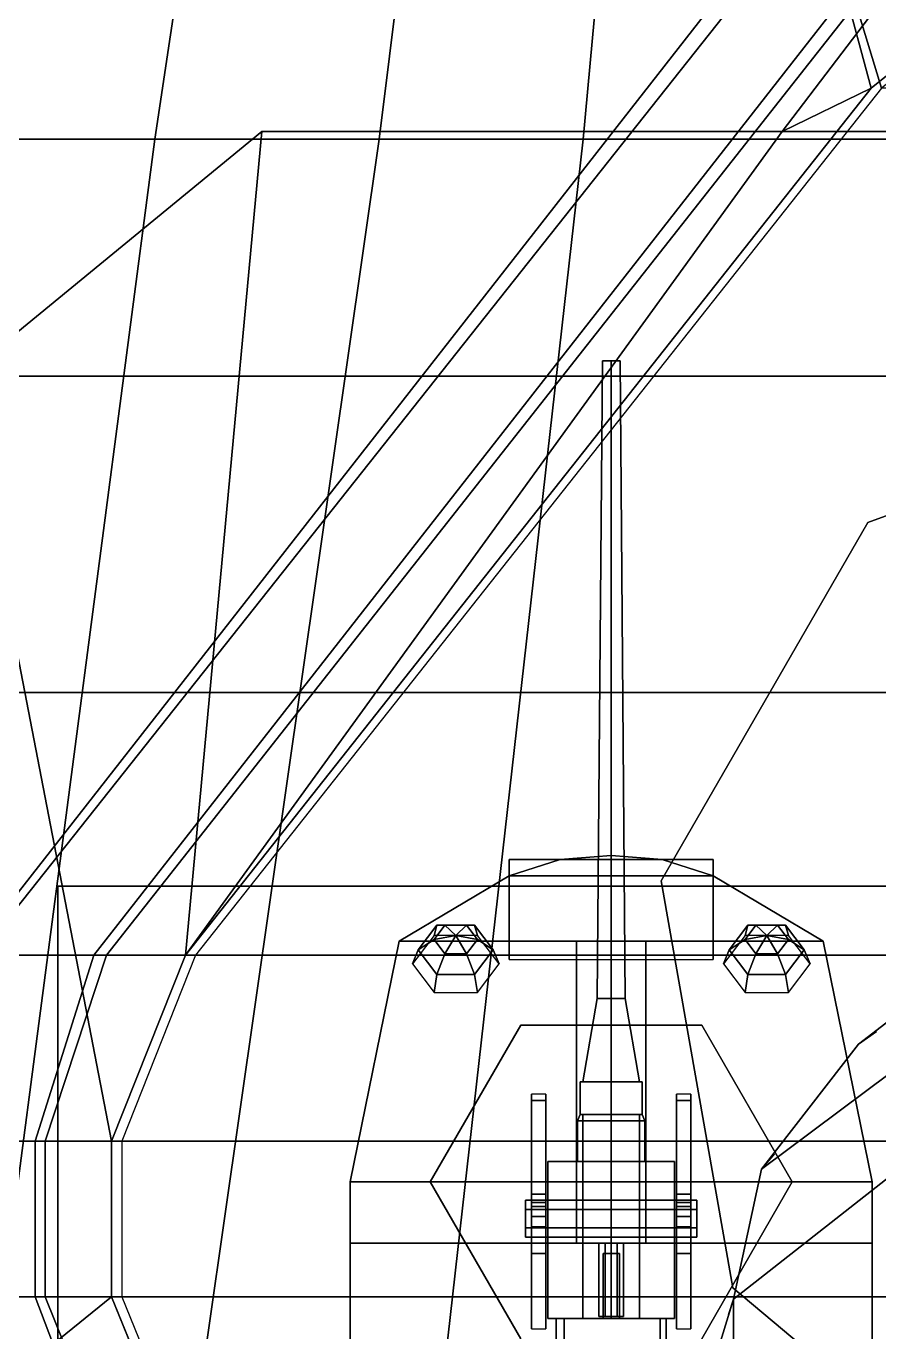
# Model space of a CAD drawing. Header units: millimetres. Extents: x -15 to 15, y -108 to 101.
# Drawn here: x -4.82 to -1.48, y 44.99 to 50.11 of the extents above; entities that cross this region are included whole.
import ezdxf

# ---------------------------------------------------------------- set-up
doc = ezdxf.new("R2010")
doc.units = ezdxf.units.MM
for name, color, linetype in [('barrel', 1, 'Continuous'), ('citadelle', 3, 'Continuous'), ('platforms', 6, 'Continuous'), ('railings', 6, 'Continuous'), ('railings_mirrored', 6, 'Continuous'), ('sleeve', 5, 'Continuous'), ('superstructure', 4, 'Continuous'), ('turret', 2, 'Continuous')]:
    doc.layers.add(name, color=color, linetype=linetype)

msp = doc.modelspace()

# ---------------------------------------------------------------- linework, layer by layer
for points in [[(-5.48, 55.53, -8.23), (-4.55, 55.53, -8.76), (-5.47, 49.67, -8.76), (-6.51, 49.67, -8.23)], [(-4.55, 55.53, -8.76), (-3.44, 55.53, -9.13), (-4.32, 49.67, -9.13), (-5.47, 49.67, -8.76)], [(-3.44, 55.53, -9.13), (-2.71, 55.53, -9.3), (-3.44, 49.67, -9.3), (-4.32, 49.67, -9.13)], [(-2.71, 55.53, -9.3), (-2.1, 55.53, -9.42), (-2.64, 49.67, -9.42), (-3.44, 49.67, -9.3)], [(-2.1, 55.53, -9.42), (-1.03, 55.53, -9.51), (-1.03, 49.67, -9.51), (-2.64, 49.67, -9.42)], [(-5.47, 49.67, -8.76), (-4.32, 49.67, -9.13), (-5.1, 43.74, -9.13), (-6.47, 43.74, -8.76)], [(-4.32, 49.67, -9.13), (-3.44, 49.67, -9.3), (-4.29, 43.74, -9.3), (-5.1, 43.74, -9.13)], [(-3.44, 49.67, -9.3), (-2.64, 49.67, -9.42), (-3.31, 43.74, -9.42), (-4.29, 43.74, -9.3)], [(-2.64, 49.67, -9.42), (-1.03, 49.67, -9.51), (-1.23, 43.74, -9.51), (-3.31, 43.74, -9.42)]]:
    msp.add_3dface(points)
at = {"layer": 'barrel'}
for points in [[(-2.5854, 46.3, 17.218), (-2.53, 46.3, 17.25), (-2.53, 48.8, 17.226), (-2.5646, 48.8, 17.206)], [(-2.5854, 46.3, 17.154), (-2.5854, 46.3, 17.218), (-2.5646, 48.8, 17.206), (-2.5646, 48.8, 17.166)], [(-2.53, 46.3, 17.122), (-2.5854, 46.3, 17.154), (-2.5646, 48.8, 17.166), (-2.53, 48.8, 17.146)], [(-2.5646, 48.8, 17.166), (-2.4954, 48.8, 17.206), (-2.4954, 48.8, 17.166), (-2.53, 48.8, 17.146)], [(-2.5646, 48.8, 17.206), (-2.53, 48.8, 17.226), (-2.4954, 48.8, 17.206), (-2.5646, 48.8, 17.166)], [(-2.53, 46.3, 17.25), (-2.4746, 46.3, 17.218), (-2.4954, 48.8, 17.206), (-2.53, 48.8, 17.226)], [(-2.4746, 46.3, 17.154), (-2.53, 46.3, 17.122), (-2.53, 48.8, 17.146), (-2.4954, 48.8, 17.166)], [(-2.4746, 46.3, 17.218), (-2.4746, 46.3, 17.154), (-2.4954, 48.8, 17.166), (-2.4954, 48.8, 17.206)], [(-2.5854, 46.3, 17.154), (-2.53, 46.3, 17.122), (-2.53, 45.972, 17.058), (-2.6409, 45.972, 17.122)], [(-2.5854, 46.3, 17.218), (-2.5854, 46.3, 17.154), (-2.6409, 45.972, 17.122), (-2.6409, 45.972, 17.25)], [(-2.53, 46.3, 17.25), (-2.5854, 46.3, 17.218), (-2.6409, 45.972, 17.25), (-2.53, 45.972, 17.314)], [(-2.4746, 46.3, 17.218), (-2.53, 46.3, 17.25), (-2.53, 45.972, 17.314), (-2.4191, 45.972, 17.25)], [(-2.53, 46.3, 17.122), (-2.4746, 46.3, 17.154), (-2.4191, 45.972, 17.122), (-2.53, 45.972, 17.058)], [(-2.4746, 46.3, 17.154), (-2.4746, 46.3, 17.218), (-2.4191, 45.972, 17.25), (-2.4191, 45.972, 17.122)], [(-2.6409, 45.844, 17.122), (-2.53, 45.844, 17.058), (-2.53, 45.044, 17.058), (-2.6409, 45.044, 17.122)], [(-2.6409, 45.844, 17.25), (-2.6409, 45.844, 17.122), (-2.6409, 45.044, 17.122), (-2.6409, 45.044, 17.25)], [(-2.53, 45.844, 17.314), (-2.6409, 45.844, 17.25), (-2.6409, 45.044, 17.25), (-2.53, 45.044, 17.314)], [(-2.53, 45.844, 17.058), (-2.4191, 45.844, 17.122), (-2.4191, 45.044, 17.122), (-2.53, 45.044, 17.058)], [(-2.4191, 45.844, 17.25), (-2.53, 45.844, 17.314), (-2.53, 45.044, 17.314), (-2.4191, 45.044, 17.25)], [(-2.4191, 45.844, 17.122), (-2.4191, 45.844, 17.25), (-2.4191, 45.044, 17.25), (-2.4191, 45.044, 17.122)], [(-2.562, 45.3, 17.354), (-2.53, 45.3, 17.322), (-2.53, 45.044, 17.322), (-2.562, 45.044, 17.354)], [(-2.53, 45.3, 17.386), (-2.562, 45.3, 17.354), (-2.562, 45.044, 17.354), (-2.53, 45.044, 17.386)], [(-2.53, 45.3, 17.322), (-2.498, 45.3, 17.354), (-2.498, 45.044, 17.354), (-2.53, 45.044, 17.322)], [(-2.498, 45.3, 17.354), (-2.53, 45.3, 17.386), (-2.53, 45.044, 17.386), (-2.498, 45.044, 17.354)], [(-2.338, 45.044, 17.458), (-2.338, 45.044, 17.002), (-2.714, 45.044, 17.002), (-2.714, 45.044, 17.458)], [(-2.714, 44.852, 17.002), (-2.714, 45.044, 17.002), (-2.338, 45.044, 17.002), (-2.338, 44.852, 17.002)], [(-2.338, 44.852, 17.458), (-2.338, 45.044, 17.458), (-2.714, 45.044, 17.458), (-2.714, 44.852, 17.458)], [(-2.714, 45.044, 17.458), (-2.714, 45.044, 17.002), (-2.714, 44.852, 17.002), (-2.714, 44.852, 17.458)], [(-2.338, 44.852, 17.002), (-2.338, 45.044, 17.002), (-2.338, 45.044, 17.458), (-2.338, 44.852, 17.458)]]:
    msp.add_3dface(points, dxfattribs=at)
at = {"layer": 'citadelle'}
for points in [[(10.22, 51.67, 4.59), (-10.22, 51.67, 4.59), (-9.78, 47.5, 4.59), (9.78, 47.5, 4.59)], [(9.78, 47.5, 4.59), (-9.78, 47.5, 4.59), (-10.26, 43.33, 4.59), (10.26, 43.33, 4.59)]]:
    msp.add_3dface(points, dxfattribs=at)
at = {"layer": 'platforms'}
for points in [[(-0.95, 50.32, 14.81), (-1.51, 49.87, 14.81), (-1.51, 49.87, 15.03), (-0.95, 50.32, 15.03)], [(-1.51, 49.87, 14.81), (-4.2, 46.47, 14.81), (-4.2, 46.47, 15.03), (-1.51, 49.87, 15.03)], [(-4.16, 46.47, 15.53), (4.16, 46.47, 15.53), (1.47, 49.87, 15.53), (-1.47, 49.87, 15.53)], [(-4.7, 46.74, 8.67), (-4.7, 38.46, 8.67), (4.7, 38.46, 8.67), (4.7, 46.74, 8.67)], [(-4.7, 46.74, 8.45), (-4.7, 38.46, 8.45), (-4.7, 38.46, 8.67), (-4.7, 46.74, 8.67)], [(4.7, 46.74, 8.67), (4.7, 46.74, 8.45), (-4.7, 46.74, 8.45), (-4.7, 46.74, 8.67)], [(4.7, 46.74, 8.45), (4.7, 38.46, 8.45), (-4.7, 38.46, 8.45), (-4.7, 46.74, 8.45)], [(0, 46.73, 27.2), (0, 38.15, 27.2), (-2.05, 38.15, 27.2), (-2.05, 45.12, 27.2)], [(-2.05, 38.15, 27.35), (0, 38.15, 27.35), (0, 46.73, 27.35), (-2.05, 45.12, 27.35)], [(-0.52, 46.69, 27.2), (0, 46.73, 27.2), (-2.05, 45.12, 27.2), (-1.94, 45.63, 27.2)], [(-2.05, 45.12, 27.35), (0, 46.73, 27.35), (-0.52, 46.69, 27.35), (-1.94, 45.63, 27.35)], [(-1.04, 46.52, 27.2), (-0.52, 46.69, 27.2), (-1.94, 45.63, 27.2), (-1.56, 46.12, 27.2)], [(-1.94, 45.63, 27.35), (-0.52, 46.69, 27.35), (-1.04, 46.52, 27.35), (-1.56, 46.12, 27.35)], [(-1.56, 46.12, 27.35), (-1.04, 46.52, 27.35), (-1.04, 46.52, 27.2), (-1.56, 46.12, 27.2)], [(-4.2, 46.47, 14.81), (-4.49, 45.74, 14.81), (-4.49, 45.74, 15.03), (-4.2, 46.47, 15.03)], [(-4.45, 45.74, 15.53), (4.45, 45.74, 15.53), (4.16, 46.47, 15.53), (-4.16, 46.47, 15.53)], [(0.0329, 41.9618, 27.28), (0, 41.9, 27.21), (-8.388, 46.36, 27.21), (-8.3551, 46.4218, 27.28)], [(0, 41.9, 27.35), (0.0329, 41.9618, 27.28), (-8.3551, 46.4218, 27.28), (-8.388, 46.36, 27.35)], [(-0.0329, 41.8382, 27.28), (0, 41.9, 27.35), (-8.388, 46.36, 27.35), (-8.4209, 46.2982, 27.28)], [(0, 41.9, 27.21), (-0.0329, 41.8382, 27.28), (-8.4209, 46.2982, 27.28), (-8.388, 46.36, 27.21)], [(-1.56, 46.12, 27.2), (-1.94, 45.63, 27.2), (-1.94, 45.63, 27.35), (-1.56, 46.12, 27.35)], [(-4.49, 45.74, 14.81), (-4.49, 45.13, 14.81), (-4.49, 45.13, 15.03), (-4.49, 45.74, 15.03)], [(-4.45, 45.13, 15.53), (4.45, 45.13, 15.53), (4.45, 45.74, 15.53), (-4.45, 45.74, 15.53)], [(-1.94, 45.63, 27.2), (-2.05, 45.12, 27.2), (-2.05, 45.12, 27.35), (-1.94, 45.63, 27.35)], [(-4.49, 45.13, 14.81), (-4.14, 44.27, 14.81), (-4.14, 44.27, 15.03), (-4.49, 45.13, 15.03)], [(-4.1, 44.27, 15.53), (4.1, 44.27, 15.53), (4.45, 45.13, 15.53), (-4.45, 45.13, 15.53)], [(-2.05, 45.12, 27.2), (-2.05, 38.15, 27.2), (-2.64, 39.16, 27.2), (-2.97, 42.13, 27.2)], [(-2.64, 39.16, 27.35), (-2.05, 38.15, 27.35), (-2.05, 45.12, 27.35), (-2.97, 42.13, 27.35)], [(-2.97, 42.13, 27.35), (-2.05, 45.12, 27.35), (-2.05, 45.12, 27.2), (-2.97, 42.13, 27.2)]]:
    msp.add_3dface(points, dxfattribs=at)
at = {"layer": 'railings'}
for points in [[(-0.95, 50.32, 15.03), (-1.51, 49.87, 15.03), (-1.51, 49.87, 15.53), (-0.95, 50.32, 15.53)], [(-1.51, 49.87, 15.03), (-4.2, 46.47, 15.03), (-4.2, 46.47, 15.53), (-1.51, 49.87, 15.53)], [(-4.7, 38.46, 9.64), (-4.7, 46.74, 9.64), (-4.7, 46.74, 9.71), (-4.7, 38.46, 9.71)], [(-4.7, 38.46, 9.71), (-4.7, 46.74, 9.71), (-4.7, 46.74, 9.64), (-4.7, 38.46, 9.64)], [(-4.7, 46.74, 8.67), (-4.7, 46.74, 9.64), (-4.7, 46.68, 9.64), (-4.7, 46.68, 8.67)], [(-4.7, 46.68, 8.67), (-4.7, 46.68, 9.64), (-4.7, 46.74, 9.64), (-4.7, 46.74, 8.67)], [(-4.7, 38.46, 9.31), (-4.7, 46.74, 9.31), (-4.7, 46.74, 9.24), (-4.7, 38.46, 9.24)], [(-4.7, 38.46, 9.24), (-4.7, 46.74, 9.24), (-4.7, 46.74, 9.31), (-4.7, 38.46, 9.31)], [(-4.7, 38.46, 8.94), (-4.7, 46.74, 8.94), (-4.7, 46.74, 9.01), (-4.7, 38.46, 9.01)], [(-4.7, 38.46, 9.01), (-4.7, 46.74, 9.01), (-4.7, 46.74, 8.94), (-4.7, 38.46, 8.94)], [(-1.56, 46.12, 28.39), (-1.04, 46.52, 28.39), (-1.04, 46.52, 28.32), (-1.56, 46.12, 28.32)], [(-1.56, 46.12, 28.32), (-1.04, 46.52, 28.32), (-1.04, 46.52, 28.39), (-1.56, 46.12, 28.39)], [(-1.56, 46.12, 27.95), (-1.04, 46.52, 27.95), (-1.04, 46.52, 28.02), (-1.56, 46.12, 28.02)], [(-1.56, 46.12, 28.02), (-1.04, 46.52, 28.02), (-1.04, 46.52, 27.95), (-1.56, 46.12, 27.95)], [(-1.56, 46.12, 27.68), (-1.04, 46.52, 27.68), (-1.04, 46.52, 27.61), (-1.56, 46.12, 27.61)], [(-1.56, 46.12, 27.61), (-1.04, 46.52, 27.61), (-1.04, 46.52, 27.68), (-1.56, 46.12, 27.68)], [(-4.2, 46.47, 15.03), (-4.49, 45.74, 15.03), (-4.49, 45.74, 15.53), (-4.2, 46.47, 15.53)], [(-1.49, 46.17, 27.35), (-1.49, 46.17, 28.32), (-1.56, 46.12, 28.32), (-1.56, 46.12, 27.35)], [(-1.56, 46.12, 27.35), (-1.56, 46.12, 28.32), (-1.49, 46.17, 28.32), (-1.49, 46.17, 27.35)], [(-1.94, 45.63, 28.32), (-1.56, 46.12, 28.32), (-1.56, 46.12, 28.39), (-1.94, 45.63, 28.39)], [(-1.94, 45.63, 28.39), (-1.56, 46.12, 28.39), (-1.56, 46.12, 28.32), (-1.94, 45.63, 28.32)], [(-1.94, 45.63, 28.02), (-1.56, 46.12, 28.02), (-1.56, 46.12, 27.95), (-1.94, 45.63, 27.95)], [(-1.94, 45.63, 27.95), (-1.56, 46.12, 27.95), (-1.56, 46.12, 28.02), (-1.94, 45.63, 28.02)], [(-1.94, 45.63, 27.61), (-1.56, 46.12, 27.61), (-1.56, 46.12, 27.68), (-1.94, 45.63, 27.68)], [(-1.94, 45.63, 27.68), (-1.56, 46.12, 27.68), (-1.56, 46.12, 27.61), (-1.94, 45.63, 27.61)], [(-4.7, 45.8, 8.67), (-4.7, 45.8, 9.64), (-4.7, 45.86, 9.64), (-4.7, 45.86, 8.67)], [(-4.7, 45.86, 8.67), (-4.7, 45.86, 9.64), (-4.7, 45.8, 9.64), (-4.7, 45.8, 8.67)], [(-4.49, 45.74, 15.03), (-4.49, 45.13, 15.03), (-4.49, 45.13, 15.53), (-4.49, 45.74, 15.53)], [(-1.89, 45.69, 27.35), (-1.89, 45.69, 28.32), (-1.94, 45.63, 28.32), (-1.94, 45.63, 27.35)], [(-1.94, 45.63, 27.35), (-1.94, 45.63, 28.32), (-1.89, 45.69, 28.32), (-1.89, 45.69, 27.35)], [(-2.05, 45.12, 28.39), (-1.94, 45.63, 28.39), (-1.94, 45.63, 28.32), (-2.05, 45.12, 28.32)], [(-2.05, 45.12, 28.32), (-1.94, 45.63, 28.32), (-1.94, 45.63, 28.39), (-2.05, 45.12, 28.39)], [(-2.05, 45.12, 27.95), (-1.94, 45.63, 27.95), (-1.94, 45.63, 28.02), (-2.05, 45.12, 28.02)], [(-2.05, 45.12, 28.02), (-1.94, 45.63, 28.02), (-1.94, 45.63, 27.95), (-2.05, 45.12, 27.95)], [(-2.05, 45.12, 27.68), (-1.94, 45.63, 27.68), (-1.94, 45.63, 27.61), (-2.05, 45.12, 27.61)], [(-2.05, 45.12, 27.61), (-1.94, 45.63, 27.61), (-1.94, 45.63, 27.68), (-2.05, 45.12, 27.68)], [(-4.49, 45.13, 15.03), (-4.14, 44.27, 15.03), (-4.14, 44.27, 15.53), (-4.49, 45.13, 15.53)], [(-2.97, 42.13, 28.32), (-2.05, 45.12, 28.32), (-2.05, 45.12, 28.39), (-2.97, 42.13, 28.39)], [(-2.97, 42.13, 28.39), (-2.05, 45.12, 28.39), (-2.05, 45.12, 28.32), (-2.97, 42.13, 28.32)], [(-2.97, 42.13, 28.02), (-2.05, 45.12, 28.02), (-2.05, 45.12, 27.95), (-2.97, 42.13, 27.95)], [(-2.97, 42.13, 27.95), (-2.05, 45.12, 27.95), (-2.05, 45.12, 28.02), (-2.97, 42.13, 28.02)], [(-2.97, 42.13, 27.61), (-2.05, 45.12, 27.61), (-2.05, 45.12, 27.68), (-2.97, 42.13, 27.68)], [(-2.97, 42.13, 27.68), (-2.05, 45.12, 27.68), (-2.05, 45.12, 27.61), (-2.97, 42.13, 27.61)], [(-2.07, 45.06, 27.35), (-2.07, 45.06, 28.32), (-2.05, 45.12, 28.32), (-2.05, 45.12, 27.35)], [(-2.05, 45.12, 27.35), (-2.05, 45.12, 28.32), (-2.07, 45.06, 28.32), (-2.07, 45.06, 27.35)]]:
    msp.add_3dface(points, dxfattribs=at)
at = {"layer": 'railings_mirrored'}
for points in [[(-1.72, 50.62, 16.68), (-5.01, 46.47, 16.68), (-5.05, 46.47, 16.68), (-1.78, 50.65, 16.68)], [(-1.78, 50.65, 16.68), (-5.05, 46.47, 16.68), (-4.56, 46.47, 16.28), (-1.61, 50.24, 16.28)], [(-0.95, 50.66, 16.28), (-1.61, 50.24, 16.28), (-1.51, 49.87, 15.53), (-0.95, 50.32, 15.53)], [(-1.57, 50.2, 16.28), (-4.51, 46.47, 16.28), (-5.01, 46.47, 16.68), (-1.72, 50.62, 16.68)], [(-0.95, 50.28, 15.53), (-1.47, 49.87, 15.53), (-1.57, 50.2, 16.28), (-0.95, 50.62, 16.28)], [(-1.61, 50.24, 16.28), (-4.56, 46.47, 16.28), (-4.2, 46.47, 15.53), (-1.51, 49.87, 15.53)], [(-1.47, 49.87, 15.53), (-4.16, 46.47, 15.53), (-4.51, 46.47, 16.28), (-1.57, 50.2, 16.28)], [(-5.05, 46.47, 16.68), (-5.22, 45.74, 16.68), (-4.79, 45.74, 16.28), (-4.56, 46.47, 16.28)], [(-4.51, 46.47, 16.28), (-4.75, 45.74, 16.28), (-5.18, 45.74, 16.68), (-5.01, 46.47, 16.68)], [(-4.56, 46.47, 16.28), (-4.79, 45.74, 16.28), (-4.49, 45.74, 15.53), (-4.2, 46.47, 15.53)], [(-4.16, 46.47, 15.53), (-4.45, 45.74, 15.53), (-4.75, 45.74, 16.28), (-4.51, 46.47, 16.28)], [(-5.22, 45.74, 16.68), (-5.22, 45.13, 16.68), (-4.79, 45.13, 16.28), (-4.79, 45.74, 16.28)], [(-4.75, 45.74, 16.28), (-4.75, 45.13, 16.28), (-5.18, 45.13, 16.68), (-5.18, 45.74, 16.68)], [(-4.79, 45.74, 16.28), (-4.79, 45.13, 16.28), (-4.49, 45.13, 15.53), (-4.49, 45.74, 15.53)], [(-4.45, 45.74, 15.53), (-4.45, 45.13, 15.53), (-4.75, 45.13, 16.28), (-4.75, 45.74, 16.28)], [(-5.18, 45.13, 16.68), (-4.74, 43.94, 16.68), (-4.8, 43.94, 16.68), (-5.22, 45.13, 16.68)], [(-5.22, 45.13, 16.68), (-4.8, 43.94, 16.68), (-4.44, 44.21, 16.28), (-4.79, 45.13, 16.28)], [(-4.75, 45.13, 16.28), (-4.38, 44.21, 16.28), (-4.74, 43.94, 16.68), (-5.18, 45.13, 16.68)], [(-4.79, 45.13, 16.28), (-4.44, 44.21, 16.28), (-4.14, 44.27, 15.53), (-4.49, 45.13, 15.53)], [(-4.45, 45.13, 15.53), (-4.1, 44.27, 15.53), (-4.38, 44.21, 16.28), (-4.75, 45.13, 16.28)]]:
    msp.add_3dface(points, dxfattribs=at)
at = {"layer": 'sleeve'}
for points in [[(-2.6512, 45.972, 17.116), (-2.53, 45.972, 17.046), (-2.53, 45.844, 17.046), (-2.6512, 45.844, 17.116)], [(-2.6512, 45.972, 17.256), (-2.6512, 45.972, 17.116), (-2.6512, 45.844, 17.116), (-2.6512, 45.844, 17.256)], [(-2.53, 45.972, 17.326), (-2.6512, 45.972, 17.256), (-2.6512, 45.844, 17.256), (-2.53, 45.844, 17.326)], [(-2.53, 45.972, 17.046), (-2.6512, 45.972, 17.116), (-2.6512, 45.972, 17.256), (-2.4088, 45.972, 17.116)], [(-2.4088, 45.972, 17.116), (-2.6512, 45.972, 17.256), (-2.53, 45.972, 17.326), (-2.4088, 45.972, 17.256)], [(-2.4088, 45.972, 17.256), (-2.53, 45.972, 17.326), (-2.53, 45.844, 17.326), (-2.4088, 45.844, 17.256)], [(-2.53, 45.972, 17.046), (-2.4088, 45.972, 17.116), (-2.4088, 45.844, 17.116), (-2.53, 45.844, 17.046)], [(-2.4088, 45.972, 17.116), (-2.4088, 45.972, 17.256), (-2.4088, 45.844, 17.256), (-2.4088, 45.844, 17.116)], [(-2.6512, 45.844, 17.116), (-2.53, 45.844, 17.046), (-2.53, 45.82, 17.034), (-2.6616, 45.82, 17.11)], [(-2.6512, 45.844, 17.256), (-2.6512, 45.844, 17.116), (-2.6616, 45.82, 17.11), (-2.6616, 45.82, 17.262)], [(-2.53, 45.844, 17.326), (-2.6512, 45.844, 17.256), (-2.6616, 45.82, 17.262), (-2.53, 45.82, 17.338)], [(-2.4088, 45.844, 17.256), (-2.53, 45.844, 17.326), (-2.53, 45.82, 17.338), (-2.3984, 45.82, 17.262)], [(-2.53, 45.844, 17.046), (-2.4088, 45.844, 17.116), (-2.3984, 45.82, 17.11), (-2.53, 45.82, 17.034)], [(-2.4088, 45.844, 17.116), (-2.4088, 45.844, 17.256), (-2.3984, 45.82, 17.262), (-2.3984, 45.82, 17.11)], [(-2.6616, 45.82, 17.11), (-2.53, 45.82, 17.034), (-2.53, 45.66, 17.034), (-2.6616, 45.66, 17.11)], [(-2.6616, 45.82, 17.262), (-2.6616, 45.82, 17.11), (-2.6616, 45.66, 17.11), (-2.6616, 45.66, 17.262)], [(-2.53, 45.82, 17.338), (-2.6616, 45.82, 17.262), (-2.6616, 45.66, 17.262), (-2.53, 45.66, 17.338)], [(-2.3984, 45.82, 17.262), (-2.53, 45.82, 17.338), (-2.53, 45.66, 17.338), (-2.3984, 45.66, 17.262)], [(-2.53, 45.82, 17.034), (-2.3984, 45.82, 17.11), (-2.3984, 45.66, 17.11), (-2.53, 45.66, 17.034)], [(-2.3984, 45.82, 17.11), (-2.3984, 45.82, 17.262), (-2.3984, 45.66, 17.262), (-2.3984, 45.66, 17.11)], [(-2.282, 45.66, 17.354), (-2.282, 45.66, 16.898), (-2.778, 45.66, 16.898), (-2.778, 45.66, 17.354)], [(-2.778, 45.044, 16.898), (-2.778, 45.66, 16.898), (-2.282, 45.66, 16.898), (-2.282, 45.044, 16.898)], [(-2.282, 45.044, 17.354), (-2.282, 45.66, 17.354), (-2.778, 45.66, 17.354), (-2.778, 45.044, 17.354)], [(-2.778, 45.66, 17.354), (-2.778, 45.66, 16.898), (-2.778, 45.044, 16.898), (-2.778, 45.044, 17.354)], [(-2.282, 45.044, 16.898), (-2.282, 45.66, 16.898), (-2.282, 45.66, 17.354), (-2.282, 45.044, 17.354)], [(-2.194, 45.508, 17.17), (-2.194, 45.472, 17.1076), (-2.866, 45.472, 17.1076), (-2.866, 45.508, 17.17)], [(-2.194, 45.472, 17.2324), (-2.194, 45.508, 17.17), (-2.866, 45.508, 17.17), (-2.866, 45.472, 17.2324)], [(-2.866, 45.364, 17.17), (-2.866, 45.508, 17.17), (-2.866, 45.472, 17.1076), (-2.866, 45.4, 17.1076)], [(-2.866, 45.4, 17.2324), (-2.866, 45.472, 17.2324), (-2.866, 45.508, 17.17), (-2.866, 45.364, 17.17)], [(-2.194, 45.4, 17.1076), (-2.194, 45.472, 17.1076), (-2.194, 45.508, 17.17), (-2.194, 45.364, 17.17)], [(-2.194, 45.364, 17.17), (-2.194, 45.508, 17.17), (-2.194, 45.472, 17.2324), (-2.194, 45.4, 17.2324)], [(-2.194, 45.472, 17.1076), (-2.194, 45.4, 17.1076), (-2.866, 45.4, 17.1076), (-2.866, 45.472, 17.1076)], [(-2.194, 45.4, 17.2324), (-2.194, 45.472, 17.2324), (-2.866, 45.472, 17.2324), (-2.866, 45.4, 17.2324)], [(-2.194, 45.4, 17.1076), (-2.194, 45.364, 17.17), (-2.866, 45.364, 17.17), (-2.866, 45.4, 17.1076)], [(-2.194, 45.364, 17.17), (-2.194, 45.4, 17.2324), (-2.866, 45.4, 17.2324), (-2.866, 45.364, 17.17)], [(-2.506, 45.34, 17.3124), (-2.554, 45.34, 17.3124), (-2.578, 45.34, 17.354), (-2.482, 45.34, 17.354)], [(-2.482, 45.34, 17.354), (-2.578, 45.34, 17.354), (-2.554, 45.34, 17.3956), (-2.506, 45.34, 17.3956)], [(-2.578, 45.34, 17.354), (-2.554, 45.34, 17.3124), (-2.554, 45.052, 17.3124), (-2.578, 45.052, 17.354)], [(-2.554, 45.34, 17.3956), (-2.578, 45.34, 17.354), (-2.578, 45.052, 17.354), (-2.554, 45.052, 17.3956)], [(-2.554, 45.34, 17.3124), (-2.506, 45.34, 17.3124), (-2.506, 45.052, 17.3124), (-2.554, 45.052, 17.3124)], [(-2.506, 45.34, 17.3956), (-2.554, 45.34, 17.3956), (-2.554, 45.052, 17.3956), (-2.506, 45.052, 17.3956)], [(-2.506, 45.34, 17.3124), (-2.482, 45.34, 17.354), (-2.482, 45.052, 17.354), (-2.506, 45.052, 17.3124)], [(-2.482, 45.34, 17.354), (-2.506, 45.34, 17.3956), (-2.506, 45.052, 17.3956), (-2.482, 45.052, 17.354)], [(-2.778, 45.044, 17.354), (-2.778, 45.044, 16.898), (-2.282, 45.044, 16.898), (-2.282, 45.044, 17.354)], [(-2.314, 45.044, 17.002), (-2.314, 45.044, 16.866), (-2.746, 45.044, 16.866), (-2.746, 45.044, 17.002)], [(-2.746, 44.644, 16.866), (-2.746, 45.044, 16.866), (-2.314, 45.044, 16.866), (-2.314, 44.644, 16.866)], [(-2.314, 44.644, 17.002), (-2.314, 45.044, 17.002), (-2.746, 45.044, 17.002), (-2.746, 44.644, 17.002)], [(-2.746, 45.044, 17.002), (-2.746, 45.044, 16.866), (-2.746, 44.644, 16.866), (-2.746, 44.644, 17.002)], [(-2.482, 45.052, 17.354), (-2.578, 45.052, 17.354), (-2.554, 45.052, 17.3124), (-2.506, 45.052, 17.3124)], [(-2.506, 45.052, 17.3956), (-2.554, 45.052, 17.3956), (-2.578, 45.052, 17.354), (-2.482, 45.052, 17.354)], [(-2.314, 44.644, 16.866), (-2.314, 45.044, 16.866), (-2.314, 45.044, 17.002), (-2.314, 44.644, 17.002)]]:
    msp.add_3dface(points, dxfattribs=at)
at = {"layer": 'superstructure'}
for points in [[(-1.22, 50.54, 10.56), (-1.86, 49.7, 10.56), (-1.86, 49.7, 14.81), (-1.22, 50.54, 14.81)], [(1.22, 50.54, 10.56), (1.86, 49.7, 10.56), (-1.86, 49.7, 10.56), (-1.22, 50.54, 10.56)], [(-1.86, 49.7, 14.81), (-1.51, 49.87, 14.81), (-0.95, 50.32, 14.81), (-1.22, 50.54, 14.81)], [(-1.86, 49.7, 14.81), (-4.2, 46.47, 14.81), (-4.2, 46.47, 14.81), (-1.51, 49.87, 14.81)], [(-3.9, 49.7, 10.56), (-5.07, 48.74, 10.56), (-5.07, 48.74, 14.81), (-3.9, 49.7, 14.81)], [(3.9, 49.7, 10.56), (5.07, 48.74, 10.56), (-5.07, 48.74, 10.56), (-3.9, 49.7, 10.56)], [(-5.07, 48.74, 14.81), (-4.49, 45.74, 14.81), (-4.2, 46.47, 14.81), (-3.9, 49.7, 14.81)], [(-3.9, 49.7, 14.81), (-4.2, 46.47, 14.81), (-4.2, 46.47, 14.81), (-1.86, 49.7, 14.81)], [(-1.86, 49.7, 14.81), (-1.86, 49.7, 10.56), (-3.9, 49.7, 10.56), (-3.9, 49.7, 14.81)], [(5.07, 48.74, 10.56), (5.07, 44.66, 10.56), (-5.07, 44.66, 10.56), (-5.07, 48.74, 10.56)], [(-5.07, 44.66, 14.81), (-4.49, 45.13, 14.81), (-4.49, 45.74, 14.81), (-5.07, 48.74, 14.81)], [(-1.5234, 48.1655, 10.56), (0, 48.72, 10.56), (0, 48.72, 4.59), (-1.5234, 48.1655, 4.59)], [(-2.334, 46.7615, 10.56), (-1.5234, 48.1655, 10.56), (-1.5234, 48.1655, 4.59), (-2.334, 46.7615, 4.59)], [(-2.0525, 45.165, 10.56), (-2.334, 46.7615, 10.56), (-2.334, 46.7615, 4.59), (-2.0525, 45.165, 4.59)], [(-5.07, 44.66, 14.81), (-4.2987, 44.66, 14.81), (-4.49, 45.13, 14.81), (-5.07, 44.66, 14.81)], [(-0.8106, 44.1229, 10.56), (-2.0525, 45.165, 10.56), (-2.0525, 45.165, 4.59), (-0.8106, 44.1229, 4.59)]]:
    msp.add_3dface(points, dxfattribs=at)
at = {"layer": 'turret'}
for points in [[(-2.93, 46.78, 15.69), (-2.73, 46.844, 15.69), (-2.53, 46.86, 15.69), (-2.53, 46.78, 15.69)], [(-2.53, 46.78, 15.69), (-2.53, 46.86, 15.69), (-2.73, 46.844, 15.69), (-2.93, 46.78, 15.69)], [(-2.73, 46.844, 15.69), (-2.53, 46.86, 15.69), (-2.53, 46.844, 16.514), (-2.73, 46.844, 16.514)], [(-2.73, 46.844, 16.514), (-2.53, 46.844, 16.514), (-2.53, 46.86, 15.69), (-2.73, 46.844, 15.69)], [(-2.53, 46.78, 15.69), (-2.53, 46.86, 15.69), (-2.33, 46.844, 15.69), (-2.13, 46.78, 15.69)], [(-2.13, 46.78, 15.69), (-2.33, 46.844, 15.69), (-2.53, 46.86, 15.69), (-2.53, 46.78, 15.69)], [(-2.33, 46.844, 16.514), (-2.53, 46.844, 16.514), (-2.53, 46.86, 15.69), (-2.33, 46.844, 15.69)], [(-2.33, 46.844, 15.69), (-2.53, 46.86, 15.69), (-2.53, 46.844, 16.514), (-2.33, 46.844, 16.514)], [(-2.93, 46.78, 16.514), (-2.93, 46.844, 16.514), (-2.13, 46.844, 16.514), (-2.13, 46.78, 16.514)], [(-2.13, 46.844, 16.786), (-2.13, 46.844, 16.514), (-2.93, 46.844, 16.514), (-2.93, 46.844, 16.786)], [(-2.13, 46.452, 16.786), (-2.13, 46.844, 16.786), (-2.93, 46.844, 16.786), (-2.93, 46.452, 16.786)], [(-2.93, 46.78, 15.69), (-2.73, 46.844, 15.69), (-2.73, 46.844, 16.514), (-2.93, 46.78, 16.514)], [(-2.93, 46.78, 16.514), (-2.73, 46.844, 16.514), (-2.73, 46.844, 15.69), (-2.93, 46.78, 15.69)], [(-2.93, 46.844, 16.786), (-2.93, 46.844, 16.514), (-2.93, 46.78, 16.514), (-2.93, 46.452, 16.786)], [(-2.13, 46.78, 16.514), (-2.33, 46.844, 16.514), (-2.33, 46.844, 15.69), (-2.13, 46.78, 15.69)], [(-2.13, 46.78, 15.69), (-2.33, 46.844, 15.69), (-2.33, 46.844, 16.514), (-2.13, 46.78, 16.514)], [(-2.13, 46.78, 16.514), (-2.13, 46.844, 16.514), (-2.13, 46.844, 16.786), (-2.13, 46.452, 16.786)], [(-1.698, 46.524, 16.73), (-2.13, 46.78, 16.514), (-2.93, 46.78, 16.514), (-3.362, 46.524, 16.73)], [(-3.362, 46.524, 16.73), (-2.93, 46.78, 16.514), (-2.13, 46.78, 16.514), (-1.698, 46.524, 16.73)], [(-1.698, 46.524, 15.69), (-2.13, 46.78, 15.69), (-2.93, 46.78, 15.69), (-3.362, 46.524, 15.69)], [(-2.93, 46.78, 15.69), (-3.362, 46.524, 15.69), (-3.362, 46.524, 16.73), (-2.93, 46.78, 16.514)], [(-2.93, 46.78, 16.514), (-3.362, 46.524, 16.73), (-3.362, 46.524, 15.69), (-2.93, 46.78, 15.69)], [(-2.93, 46.78, 16.514), (-3.362, 46.524, 16.73), (-3.362, 46.524, 15.69), (-2.93, 46.78, 15.69)], [(-2.93, 46.78, 15.69), (-3.362, 46.524, 15.69), (-3.362, 46.524, 16.73), (-2.93, 46.78, 16.514)], [(-1.698, 46.524, 15.69), (-2.13, 46.78, 15.69), (-2.13, 46.78, 16.514), (-1.698, 46.524, 16.73)], [(-1.698, 46.524, 16.73), (-2.13, 46.78, 16.514), (-2.13, 46.78, 15.69), (-1.698, 46.524, 15.69)], [(-1.698, 46.524, 16.73), (-2.13, 46.78, 16.514), (-2.13, 46.78, 15.69), (-1.698, 46.524, 15.69)], [(-1.698, 46.524, 15.69), (-2.13, 46.78, 15.69), (-2.13, 46.78, 16.514), (-1.698, 46.524, 16.73)], [(-3.2136, 46.5871, 16.7838), (-3.225, 46.5466, 16.7065), (-3.31, 46.435, 16.8025), (-3.2872, 46.4904, 16.8669)], [(-3.1825, 46.5868, 16.8661), (-3.2136, 46.5871, 16.7838), (-3.2872, 46.4904, 16.8669), (-3.225, 46.531, 16.9141)], [(-3.0664, 46.5871, 16.7838), (-3.055, 46.5466, 16.7065), (-3.225, 46.5466, 16.7065), (-3.2136, 46.5871, 16.7838)], [(-3.14, 46.5459, 16.9314), (-3.1825, 46.5868, 16.8661), (-3.225, 46.531, 16.9141), (-3.14, 46.5459, 16.9314)], [(-3.0975, 46.5868, 16.8661), (-3.0664, 46.5871, 16.7838), (-3.2136, 46.5871, 16.7838), (-3.1825, 46.5868, 16.8661)], [(-3.14, 46.5459, 16.9314), (-3.0975, 46.5868, 16.8661), (-3.1825, 46.5868, 16.8661), (-3.14, 46.5459, 16.9314)], [(-3.14, 46.5459, 16.9314), (-3.055, 46.531, 16.9141), (-3.0975, 46.5868, 16.8661), (-3.14, 46.5459, 16.9314)], [(-3.055, 46.531, 16.9141), (-2.9928, 46.4904, 16.8669), (-3.0664, 46.5871, 16.7838), (-3.0975, 46.5868, 16.8661)], [(-2.9928, 46.4904, 16.8669), (-2.97, 46.435, 16.8025), (-3.055, 46.5466, 16.7065), (-3.0664, 46.5871, 16.7838)], [(-1.9936, 46.5871, 16.7838), (-2.005, 46.5466, 16.7065), (-2.09, 46.435, 16.8025), (-2.0672, 46.4904, 16.8669)], [(-1.9625, 46.5868, 16.8661), (-1.9936, 46.5871, 16.7838), (-2.0672, 46.4904, 16.8669), (-2.005, 46.531, 16.9141)], [(-1.8464, 46.5871, 16.7838), (-1.835, 46.5466, 16.7065), (-2.005, 46.5466, 16.7065), (-1.9936, 46.5871, 16.7838)], [(-1.92, 46.5459, 16.9314), (-1.9625, 46.5868, 16.8661), (-2.005, 46.531, 16.9141), (-1.92, 46.5459, 16.9314)], [(-1.8775, 46.5868, 16.8661), (-1.8464, 46.5871, 16.7838), (-1.9936, 46.5871, 16.7838), (-1.9625, 46.5868, 16.8661)], [(-1.92, 46.5459, 16.9314), (-1.8775, 46.5868, 16.8661), (-1.9625, 46.5868, 16.8661), (-1.92, 46.5459, 16.9314)], [(-1.92, 46.5459, 16.9314), (-1.835, 46.531, 16.9141), (-1.8775, 46.5868, 16.8661), (-1.92, 46.5459, 16.9314)], [(-1.835, 46.531, 16.9141), (-1.7728, 46.4904, 16.8669), (-1.8464, 46.5871, 16.7838), (-1.8775, 46.5868, 16.8661)], [(-1.7728, 46.4904, 16.8669), (-1.75, 46.435, 16.8025), (-1.835, 46.5466, 16.7065), (-1.8464, 46.5871, 16.7838)], [(-3.554, 45.58, 15.69), (-3.362, 46.524, 15.69), (-1.698, 46.524, 15.69), (-1.506, 45.58, 15.69)], [(-1.506, 45.58, 15.69), (-1.698, 46.524, 15.69), (-3.362, 46.524, 15.69), (-3.554, 45.58, 15.69)], [(-2.666, 45.58, 17.546), (-2.666, 46.524, 16.73), (-3.362, 46.524, 16.73), (-3.554, 45.58, 17.546)], [(-3.554, 45.58, 17.546), (-3.362, 46.524, 16.73), (-2.666, 46.524, 16.73), (-2.666, 45.58, 17.546)], [(-3.554, 45.58, 15.69), (-3.362, 46.524, 15.69), (-3.362, 46.524, 16.73), (-3.554, 45.58, 17.546)], [(-3.554, 45.58, 17.546), (-3.362, 46.524, 16.73), (-3.362, 46.524, 15.69), (-3.554, 45.58, 15.69)], [(-3.554, 45.58, 17.546), (-3.362, 46.524, 16.73), (-3.362, 46.524, 15.69), (-3.554, 45.58, 15.69)], [(-3.554, 45.58, 15.69), (-3.362, 46.524, 15.69), (-3.362, 46.524, 16.73), (-3.554, 45.58, 17.546)], [(-3.225, 46.531, 16.9141), (-3.2872, 46.4904, 16.8669), (-3.2136, 46.3938, 16.9501), (-3.1825, 46.4752, 16.9621)], [(-3.14, 46.5459, 16.9314), (-3.225, 46.531, 16.9141), (-3.1825, 46.4752, 16.9621), (-3.14, 46.5459, 16.9314)], [(-3.14, 46.5459, 16.9314), (-3.1825, 46.4752, 16.9621), (-3.0975, 46.4752, 16.9621), (-3.14, 46.5459, 16.9314)], [(-3.14, 46.5459, 16.9314), (-3.0975, 46.4752, 16.9621), (-3.055, 46.531, 16.9141), (-3.14, 46.5459, 16.9314)], [(-3.0975, 46.4752, 16.9621), (-3.0664, 46.3938, 16.9501), (-2.9928, 46.4904, 16.8669), (-3.055, 46.531, 16.9141)], [(-2.394, 45.58, 17.546), (-2.394, 46.524, 16.73), (-1.698, 46.524, 16.73), (-1.506, 45.58, 17.546)], [(-1.506, 45.58, 17.546), (-1.698, 46.524, 16.73), (-2.394, 46.524, 16.73), (-2.394, 45.58, 17.546)], [(-2.005, 46.531, 16.9141), (-2.0672, 46.4904, 16.8669), (-1.9936, 46.3938, 16.9501), (-1.9625, 46.4752, 16.9621)], [(-1.92, 46.5459, 16.9314), (-2.005, 46.531, 16.9141), (-1.9625, 46.4752, 16.9621), (-1.92, 46.5459, 16.9314)], [(-1.92, 46.5459, 16.9314), (-1.9625, 46.4752, 16.9621), (-1.8775, 46.4752, 16.9621), (-1.92, 46.5459, 16.9314)], [(-1.92, 46.5459, 16.9314), (-1.8775, 46.4752, 16.9621), (-1.835, 46.531, 16.9141), (-1.92, 46.5459, 16.9314)], [(-1.8775, 46.4752, 16.9621), (-1.8464, 46.3938, 16.9501), (-1.7728, 46.4904, 16.8669), (-1.835, 46.531, 16.9141)], [(-1.506, 45.58, 15.69), (-1.698, 46.524, 15.69), (-1.698, 46.524, 16.73), (-1.506, 45.58, 17.546)], [(-1.506, 45.58, 17.546), (-1.698, 46.524, 16.73), (-1.698, 46.524, 15.69), (-1.506, 45.58, 15.69)], [(-1.506, 45.58, 17.546), (-1.698, 46.524, 16.73), (-1.698, 46.524, 15.69), (-1.506, 45.58, 15.69)], [(-1.506, 45.58, 15.69), (-1.698, 46.524, 15.69), (-1.698, 46.524, 16.73), (-1.506, 45.58, 17.546)], [(-3.2872, 46.4904, 16.8669), (-3.31, 46.435, 16.8025), (-3.225, 46.3234, 16.8985), (-3.2136, 46.3938, 16.9501)], [(-3.1825, 46.4752, 16.9621), (-3.2136, 46.3938, 16.9501), (-3.0664, 46.3938, 16.9501), (-3.0975, 46.4752, 16.9621)], [(-3.0664, 46.3938, 16.9501), (-3.055, 46.3234, 16.8985), (-2.97, 46.435, 16.8025), (-2.9928, 46.4904, 16.8669)], [(-2.0672, 46.4904, 16.8669), (-2.09, 46.435, 16.8025), (-2.005, 46.3234, 16.8985), (-1.9936, 46.3938, 16.9501)], [(-1.9625, 46.4752, 16.9621), (-1.9936, 46.3938, 16.9501), (-1.8464, 46.3938, 16.9501), (-1.8775, 46.4752, 16.9621)], [(-1.8464, 46.3938, 16.9501), (-1.835, 46.3234, 16.8985), (-1.75, 46.435, 16.8025), (-1.7728, 46.4904, 16.8669)], [(-3.2136, 46.3938, 16.9501), (-3.225, 46.3234, 16.8985), (-3.055, 46.3234, 16.8985), (-3.0664, 46.3938, 16.9501)], [(-1.9936, 46.3938, 16.9501), (-2.005, 46.3234, 16.8985), (-1.835, 46.3234, 16.8985), (-1.8464, 46.3938, 16.9501)], [(-2.885, 46.1949, 15.53), (-3.24, 45.58, 15.53), (-3.24, 45.58, 15.69), (-2.885, 46.1949, 15.69)], [(-2.175, 46.1949, 15.53), (-2.885, 46.1949, 15.53), (-2.885, 46.1949, 15.69), (-2.175, 46.1949, 15.69)], [(-1.82, 45.58, 15.53), (-2.175, 46.1949, 15.53), (-2.175, 46.1949, 15.69), (-1.82, 45.58, 15.69)], [(-2.842, 45.9, 16.466), (-2.842, 45.924, 15.69), (-2.842, 45.004, 15.69), (-2.842, 45.484, 16.642)], [(-2.786, 45.9, 16.466), (-2.786, 45.924, 15.69), (-2.842, 45.924, 15.69), (-2.842, 45.9, 16.466)], [(-2.842, 45.532, 17.162), (-2.842, 45.9, 16.738), (-2.842, 45.484, 16.738), (-2.842, 45.3, 17.162)], [(-2.786, 45.532, 17.162), (-2.786, 45.9, 16.738), (-2.842, 45.9, 16.738), (-2.842, 45.532, 17.162)], [(-2.842, 45.9, 16.738), (-2.842, 45.9, 16.466), (-2.842, 45.484, 16.642), (-2.842, 45.484, 16.738)], [(-2.786, 45.9, 16.738), (-2.786, 45.9, 16.466), (-2.842, 45.9, 16.466), (-2.842, 45.9, 16.738)], [(-2.786, 45.004, 15.69), (-2.786, 45.924, 15.69), (-2.786, 45.9, 16.466), (-2.786, 45.484, 16.642)], [(-2.786, 45.484, 16.738), (-2.786, 45.9, 16.738), (-2.786, 45.532, 17.162), (-2.786, 45.3, 17.162)], [(-2.786, 45.484, 16.642), (-2.786, 45.9, 16.466), (-2.786, 45.9, 16.738), (-2.786, 45.484, 16.738)], [(-2.274, 45.9, 16.466), (-2.274, 45.924, 15.69), (-2.274, 45.004, 15.69), (-2.274, 45.484, 16.642)], [(-2.218, 45.9, 16.466), (-2.218, 45.924, 15.69), (-2.274, 45.924, 15.69), (-2.274, 45.9, 16.466)], [(-2.274, 45.532, 17.162), (-2.274, 45.9, 16.738), (-2.274, 45.484, 16.738), (-2.274, 45.3, 17.162)], [(-2.218, 45.532, 17.162), (-2.218, 45.9, 16.738), (-2.274, 45.9, 16.738), (-2.274, 45.532, 17.162)], [(-2.274, 45.9, 16.738), (-2.274, 45.9, 16.466), (-2.274, 45.484, 16.642), (-2.274, 45.484, 16.738)], [(-2.218, 45.9, 16.738), (-2.218, 45.9, 16.466), (-2.274, 45.9, 16.466), (-2.274, 45.9, 16.738)], [(-2.218, 45.004, 15.69), (-2.218, 45.924, 15.69), (-2.218, 45.9, 16.466), (-2.218, 45.484, 16.642)], [(-2.218, 45.484, 16.738), (-2.218, 45.9, 16.738), (-2.218, 45.532, 17.162), (-2.218, 45.3, 17.162)], [(-2.218, 45.484, 16.642), (-2.218, 45.9, 16.466), (-2.218, 45.9, 16.738), (-2.218, 45.484, 16.738)], [(-3.554, 44.612, 15.69), (-3.554, 45.58, 15.69), (-1.506, 45.58, 15.69), (-1.506, 44.612, 15.69)], [(-1.506, 44.612, 15.69), (-1.506, 45.58, 15.69), (-3.554, 45.58, 15.69), (-3.554, 44.612, 15.69)], [(-3.554, 44.612, 15.69), (-3.554, 45.58, 15.69), (-3.554, 45.58, 17.546), (-3.554, 44.484, 17.674)], [(-3.554, 44.484, 17.674), (-3.554, 45.58, 17.546), (-3.554, 45.58, 15.69), (-3.554, 44.612, 15.69)], [(-2.666, 45.34, 17.574), (-2.666, 45.58, 17.546), (-3.554, 45.58, 17.546), (-3.554, 45.34, 17.574)], [(-3.554, 45.34, 17.574), (-3.554, 45.58, 17.546), (-2.666, 45.58, 17.546), (-2.666, 45.34, 17.574)], [(-3.24, 45.58, 15.53), (-2.885, 44.9651, 15.53), (-2.885, 44.9651, 15.69), (-3.24, 45.58, 15.69)], [(-1.506, 45.34, 17.574), (-1.506, 45.58, 17.546), (-2.394, 45.58, 17.546), (-2.394, 45.34, 17.574)], [(-2.394, 45.34, 17.574), (-2.394, 45.58, 17.546), (-1.506, 45.58, 17.546), (-1.506, 45.34, 17.574)], [(-2.175, 44.9651, 15.53), (-1.82, 45.58, 15.53), (-1.82, 45.58, 15.69), (-2.175, 44.9651, 15.69)], [(-1.506, 44.484, 17.674), (-1.506, 45.58, 17.546), (-1.506, 45.58, 15.69), (-1.506, 44.612, 15.69)], [(-1.506, 44.612, 15.69), (-1.506, 45.58, 15.69), (-1.506, 45.58, 17.546), (-1.506, 44.484, 17.674)], [(-2.842, 45.5, 17.234), (-2.842, 45.532, 17.162), (-2.842, 45.3, 17.162), (-2.842, 45.34, 17.21)], [(-2.786, 45.5, 17.234), (-2.786, 45.532, 17.162), (-2.842, 45.532, 17.162), (-2.842, 45.5, 17.234)], [(-2.786, 45.3, 17.162), (-2.786, 45.532, 17.162), (-2.786, 45.5, 17.234), (-2.786, 45.34, 17.21)], [(-2.274, 45.5, 17.234), (-2.274, 45.532, 17.162), (-2.274, 45.3, 17.162), (-2.274, 45.34, 17.21)], [(-2.218, 45.5, 17.234), (-2.218, 45.532, 17.162), (-2.274, 45.532, 17.162), (-2.274, 45.5, 17.234)], [(-2.218, 45.3, 17.162), (-2.218, 45.532, 17.162), (-2.218, 45.5, 17.234), (-2.218, 45.34, 17.21)], [(-2.842, 45.444, 17.266), (-2.842, 45.5, 17.234), (-2.842, 45.34, 17.21), (-2.842, 45.404, 17.258)], [(-2.786, 45.444, 17.266), (-2.786, 45.5, 17.234), (-2.842, 45.5, 17.234), (-2.842, 45.444, 17.266)], [(-2.842, 45.484, 16.642), (-2.842, 45.004, 15.69), (-2.786, 45.004, 15.69), (-2.786, 45.484, 16.642)], [(-2.842, 45.3, 17.162), (-2.842, 45.484, 16.738), (-2.786, 45.484, 16.738), (-2.786, 45.3, 17.162)], [(-2.842, 45.484, 16.738), (-2.842, 45.484, 16.642), (-2.786, 45.484, 16.642), (-2.786, 45.484, 16.738)], [(-2.786, 45.34, 17.21), (-2.786, 45.5, 17.234), (-2.786, 45.444, 17.266), (-2.786, 45.404, 17.258)], [(-2.274, 45.444, 17.266), (-2.274, 45.5, 17.234), (-2.274, 45.34, 17.21), (-2.274, 45.404, 17.258)], [(-2.218, 45.444, 17.266), (-2.218, 45.5, 17.234), (-2.274, 45.5, 17.234), (-2.274, 45.444, 17.266)], [(-2.274, 45.484, 16.642), (-2.274, 45.004, 15.69), (-2.218, 45.004, 15.69), (-2.218, 45.484, 16.642)], [(-2.274, 45.3, 17.162), (-2.274, 45.484, 16.738), (-2.218, 45.484, 16.738), (-2.218, 45.3, 17.162)], [(-2.274, 45.484, 16.738), (-2.274, 45.484, 16.642), (-2.218, 45.484, 16.642), (-2.218, 45.484, 16.738)], [(-2.218, 45.34, 17.21), (-2.218, 45.5, 17.234), (-2.218, 45.444, 17.266), (-2.218, 45.404, 17.258)], [(-2.786, 45.404, 17.258), (-2.786, 45.444, 17.266), (-2.842, 45.444, 17.266), (-2.842, 45.404, 17.258)], [(-2.218, 45.404, 17.258), (-2.218, 45.444, 17.266), (-2.274, 45.444, 17.266), (-2.274, 45.404, 17.258)], [(-2.842, 45.404, 17.258), (-2.842, 45.34, 17.21), (-2.786, 45.34, 17.21), (-2.786, 45.404, 17.258)], [(-2.274, 45.404, 17.258), (-2.274, 45.34, 17.21), (-2.218, 45.34, 17.21), (-2.218, 45.404, 17.258)], [(-3.554, 44.484, 17.674), (-3.554, 45.34, 17.574), (-1.506, 45.34, 17.574), (-1.506, 44.484, 17.674)], [(-1.506, 44.484, 17.674), (-1.506, 45.34, 17.574), (-3.554, 45.34, 17.574), (-3.554, 44.484, 17.674)], [(-2.842, 45.34, 17.21), (-2.842, 45.3, 17.162), (-2.786, 45.3, 17.162), (-2.786, 45.34, 17.21)], [(-2.274, 45.34, 17.21), (-2.274, 45.3, 17.162), (-2.218, 45.3, 17.162), (-2.218, 45.34, 17.21)]]:
    msp.add_3dface(points, dxfattribs=at)

doc.saveas('drawing.dxf')
